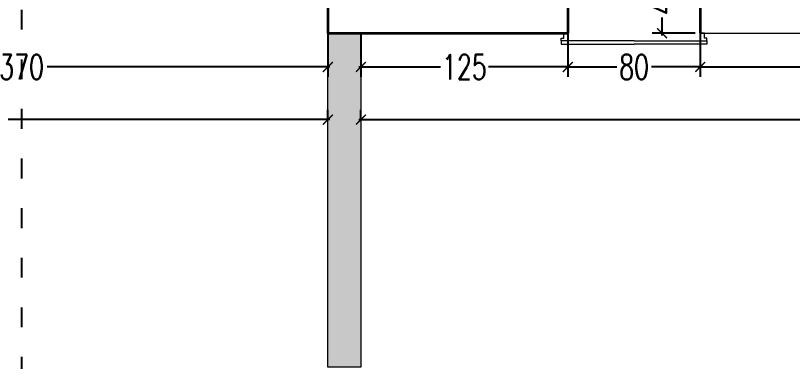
# Model space of a CAD drawing. Header units: centimetres. Extents: x -3207095 to 15275363, y -32656 to 4798027.
# Drawn here: x 678646.4 to 679115.7, y 4471381.7 to 4471590.9 of the extents above; entities that cross this region are included whole.
import ezdxf

# ---------------------------------------------------------------- set-up
doc = ezdxf.new("R2010")
doc.units = ezdxf.units.CM
doc.linetypes.add('ACAD_ISO03W100', pattern=[30, 12, -18])
doc.linetypes.add('DUZ', pattern=[500, 500])
doc.layers.get('0').update_dxf_attribs({"color": 1, "linetype": 'DUZ'})
doc.layers.add('DIM', color=1, linetype='DUZ')
for name, color, linetype, lineweight in [('DUVAR', 7, 'Continuous', 35), ('iç duvar', 7, 'Continuous', 50), ('KAPEN', 151, 'Continuous', 9)]:
    doc.layers.add(name, color=color, linetype=linetype, lineweight=lineweight)
doc.styles.add('DIM', font='ROMANSTW.SHX', dxfattribs={"width": 0.7})
doc.dimstyles.new('1_100', dxfattribs={"dimtxt": 15, "dimasz": 6, "dimexe": 6, "dimexo": 0, "dimgap": 2, "dimtad": 0, "dimdec": 1, "dimzin": 11, "dimdsep": 46, "dimtxsty": 'DIM', "dimblk": 'ARCHTICK', "dimcen": 3, "dimdle": 1.25, "dimclrt": 2, "dimadec": 0, "dimazin": 0, "dimtfac": 1.25, "dimtdec": 1, "dimtix": 1, "dimtofl": 0, "dimtmove": 1, "dimatfit": 3, "dimldrblk": 'ARCHTICK', "dimfxl": 20, "dimfxlon": 1, "dimtolj": 1, "dimtzin": 0, "dimarcsym": 0})

# ---------------------------------------------------------------- blocks, each defined once
blk = doc.blocks.new('_ArchTick')
at = {"color": 0, "linetype": 'ByBlock', "const_width": 0.15}
blk.add_lwpolyline([(-0.5, -0.5), (0.5, 0.5)], dxfattribs=at)
blk = doc.blocks.new('*D391')
at = {"layer": 'Defpoints', "color": 0, "linetype": 'Continuous', "lineweight": 5, "transparency": 16777216}
for p in [(678465.06, 4471580.15), (678835.06, 4471580.15), (678835.06, 4471559.79)]:
    blk.add_point(p, dxfattribs=at)
at = {"layer": 'DIM', "color": 0, "linetype": 'Continuous', "lineweight": -2, "transparency": 16777216}
for p, q in [((678465.06, 4471579.79), (678465.06, 4471553.79)), ((678835.06, 4471579.79), (678835.06, 4471553.79)), ((678463.81, 4471559.79), (678634.56, 4471559.79)), ((678836.31, 4471559.79), (678665.56, 4471559.79))]:
    blk.add_line(p, q, dxfattribs=at)
at = {"layer": 'DIM', "color": 0, "linetype": 'Continuous', "lineweight": -2, "transparency": 16777216, "xscale": 6, "yscale": 6, "zscale": 6, "rotation": 180}
blk.add_blockref('_ArchTick', (678465.06, 4471559.79), dxfattribs=at)
at = {"layer": 'DIM', "color": 0, "linetype": 'Continuous', "lineweight": -2, "transparency": 16777216, "xscale": 6, "yscale": 6, "zscale": 6}
blk.add_blockref('_ArchTick', (678835.06, 4471559.79), dxfattribs=at)
at = {"layer": 'DIM', "color": 2, "linetype": 'Continuous', "lineweight": 5, "transparency": 16777216, "insert": (678650.06, 4471559.79), "char_height": 15, "attachment_point": 5, "style": 'DIM'}
blk.add_mtext('\\A1;370', dxfattribs=at)
blk = doc.blocks.new('*D392')
at = {"layer": 'Defpoints', "color": 0, "linetype": 'Continuous', "lineweight": 5, "transparency": 16777216}
for p in [(678855.06, 4471580.15), (678980.06, 4471580.15), (678980.06, 4471559.79)]:
    blk.add_point(p, dxfattribs=at)
at = {"layer": 'DIM', "color": 0, "linetype": 'Continuous', "lineweight": -2, "transparency": 16777216}
for p, q in [((678855.06, 4471579.79), (678855.06, 4471553.79)), ((678980.06, 4471579.79), (678980.06, 4471553.79)), ((678853.81, 4471559.79), (678903.06, 4471559.79)), ((678981.31, 4471559.79), (678932.06, 4471559.79))]:
    blk.add_line(p, q, dxfattribs=at)
at = {"layer": 'DIM', "color": 0, "linetype": 'Continuous', "lineweight": -2, "transparency": 16777216, "xscale": 6, "yscale": 6, "zscale": 6, "rotation": 180}
blk.add_blockref('_ArchTick', (678855.06, 4471559.79), dxfattribs=at)
at = {"layer": 'DIM', "color": 0, "linetype": 'Continuous', "lineweight": -2, "transparency": 16777216, "xscale": 6, "yscale": 6, "zscale": 6}
blk.add_blockref('_ArchTick', (678980.06, 4471559.79), dxfattribs=at)
at = {"layer": 'DIM', "color": 2, "linetype": 'Continuous', "lineweight": 5, "transparency": 16777216, "insert": (678917.56, 4471559.79), "char_height": 15, "attachment_point": 5, "style": 'DIM'}
blk.add_mtext('\\A1;125', dxfattribs=at)
blk = doc.blocks.new('*D393')
at = {"layer": 'Defpoints', "color": 0, "linetype": 'Continuous', "lineweight": 5, "transparency": 16777216}
for p in [(678980.06, 4471580.15), (679060.06, 4471580.15), (679060.06, 4471559.79)]:
    blk.add_point(p, dxfattribs=at)
at = {"layer": 'DIM', "color": 0, "linetype": 'Continuous', "lineweight": -2, "transparency": 16777216}
for p, q in [((678980.06, 4471579.79), (678980.06, 4471553.79)), ((679060.06, 4471579.79), (679060.06, 4471553.79)), ((678978.81, 4471559.79), (679009.56, 4471559.79)), ((679061.31, 4471559.79), (679030.56, 4471559.79))]:
    blk.add_line(p, q, dxfattribs=at)
at = {"layer": 'DIM', "color": 0, "linetype": 'Continuous', "lineweight": -2, "transparency": 16777216, "xscale": 6, "yscale": 6, "zscale": 6, "rotation": 180}
blk.add_blockref('_ArchTick', (678980.06, 4471559.79), dxfattribs=at)
at = {"layer": 'DIM', "color": 0, "linetype": 'Continuous', "lineweight": -2, "transparency": 16777216, "xscale": 6, "yscale": 6, "zscale": 6}
blk.add_blockref('_ArchTick', (679060.06, 4471559.79), dxfattribs=at)
at = {"layer": 'DIM', "color": 2, "linetype": 'Continuous', "lineweight": 5, "transparency": 16777216, "insert": (679020.06, 4471559.79), "char_height": 15, "attachment_point": 5, "style": 'DIM'}
blk.add_mtext('\\A1;80', dxfattribs=at)
blk = doc.blocks.new('*D394')
at = {"layer": 'Defpoints', "color": 0, "linetype": 'Continuous', "lineweight": 5, "transparency": 16777216}
for p in [(679060.06, 4471580.15), (679720.06, 4471580.15), (679720.06, 4471559.79)]:
    blk.add_point(p, dxfattribs=at)
at = {"layer": 'DIM', "color": 0, "linetype": 'Continuous', "lineweight": -2, "transparency": 16777216}
for p, q in [((679060.06, 4471579.79), (679060.06, 4471553.79)), ((679720.06, 4471579.79), (679720.06, 4471553.79)), ((679058.81, 4471559.79), (679374.56, 4471559.79)), ((679721.31, 4471559.79), (679405.56, 4471559.79))]:
    blk.add_line(p, q, dxfattribs=at)
at = {"layer": 'DIM', "color": 0, "linetype": 'Continuous', "lineweight": -2, "transparency": 16777216, "xscale": 6, "yscale": 6, "zscale": 6, "rotation": 180}
blk.add_blockref('_ArchTick', (679060.06, 4471559.79), dxfattribs=at)
at = {"layer": 'DIM', "color": 0, "linetype": 'Continuous', "lineweight": -2, "transparency": 16777216, "xscale": 6, "yscale": 6, "zscale": 6}
blk.add_blockref('_ArchTick', (679720.06, 4471559.79), dxfattribs=at)
at = {"layer": 'DIM', "color": 2, "linetype": 'Continuous', "lineweight": 5, "transparency": 16777216, "insert": (679390.06, 4471559.79), "char_height": 15, "attachment_point": 5, "style": 'DIM'}
blk.add_mtext('\\A1;660', dxfattribs=at)
blk = doc.blocks.new('*D469')
at = {"layer": 'Defpoints', "color": 0, "linetype": 'Continuous', "lineweight": 5, "transparency": 16777216}
for p in [(680875.06, 4471540), (678855.06, 4471527.24), (680875.06, 4471527.92)]:
    blk.add_point(p, dxfattribs=at)
at = {"layer": 'DIM', "color": 0, "linetype": 'Continuous', "lineweight": -2, "transparency": 16777216}
for p, q in [((680875.06, 4471540), (680875.06, 4471521.92)), ((678855.06, 4471527.24), (678855.06, 4471533.92)), ((678853.81, 4471527.92), (679844.56, 4471527.92)), ((680876.31, 4471527.92), (679885.56, 4471527.92))]:
    blk.add_line(p, q, dxfattribs=at)
at = {"layer": 'DIM', "color": 0, "linetype": 'Continuous', "lineweight": -2, "transparency": 16777216, "xscale": 6, "yscale": 6, "zscale": 6, "rotation": 180}
blk.add_blockref('_ArchTick', (678855.06, 4471527.92), dxfattribs=at)
at = {"layer": 'DIM', "color": 0, "linetype": 'Continuous', "lineweight": -2, "transparency": 16777216, "xscale": 6, "yscale": 6, "zscale": 6}
blk.add_blockref('_ArchTick', (680875.06, 4471527.92), dxfattribs=at)
at = {"layer": 'DIM', "color": 2, "linetype": 'Continuous', "lineweight": 5, "transparency": 16777216, "insert": (679865.06, 4471527.92), "char_height": 15, "attachment_point": 5, "style": 'DIM'}
blk.add_mtext('\\A1;2020', dxfattribs=at)
blk = doc.blocks.new('*D470')
at = {"layer": 'Defpoints', "color": 0, "linetype": 'Continuous', "lineweight": 5, "transparency": 16777216}
for p in [(677165.06, 4471527.92), (677165.06, 4471527.92), (678835.06, 4471527.92)]:
    blk.add_point(p, dxfattribs=at)
at = {"layer": 'DIM', "color": 0, "linetype": 'Continuous', "lineweight": -2, "transparency": 16777216}
for p, q in [((677165.06, 4471527.92), (677165.06, 4471533.92)), ((678835.06, 4471527.92), (678835.06, 4471533.92)), ((677163.81, 4471527.92), (677980.56, 4471527.92)), ((678836.31, 4471527.92), (678019.56, 4471527.92))]:
    blk.add_line(p, q, dxfattribs=at)
at = {"layer": 'DIM', "color": 0, "linetype": 'Continuous', "lineweight": -2, "transparency": 16777216, "xscale": 6, "yscale": 6, "zscale": 6, "rotation": 180}
blk.add_blockref('_ArchTick', (677165.06, 4471527.92), dxfattribs=at)
at = {"layer": 'DIM', "color": 0, "linetype": 'Continuous', "lineweight": -2, "transparency": 16777216, "xscale": 6, "yscale": 6, "zscale": 6}
blk.add_blockref('_ArchTick', (678835.06, 4471527.92), dxfattribs=at)
at = {"layer": 'DIM', "color": 2, "linetype": 'Continuous', "lineweight": 5, "transparency": 16777216, "insert": (678000.06, 4471527.92), "char_height": 15, "attachment_point": 5, "style": 'DIM'}
blk.add_mtext('\\A1;1670', dxfattribs=at)
blk = doc.blocks.new('*D515')
at = {"layer": 'Defpoints', "color": 0, "linetype": 'Continuous', "lineweight": 5, "transparency": 16777216}
for p in [(679036.99, 4471620.15), (679060.06, 4471620.15), (679060.06, 4471580.15)]:
    blk.add_point(p, dxfattribs=at)
at = {"layer": 'DIM', "color": 0, "linetype": 'Continuous', "lineweight": -2, "transparency": 16777216}
for p, q in [((679036.99, 4471621.4), (679036.99, 4471610.65)), ((679056.99, 4471620.15), (679030.99, 4471620.15)), ((679036.99, 4471578.9), (679036.99, 4471589.65)), ((679056.99, 4471580.15), (679030.99, 4471580.15))]:
    blk.add_line(p, q, dxfattribs=at)
at = {"layer": 'DIM', "color": 0, "linetype": 'Continuous', "lineweight": -2, "transparency": 16777216, "xscale": 6, "yscale": 6, "zscale": 6}
for p, rotation in [((679036.99, 4471620.15), 90), ((679036.99, 4471580.15), 270)]:
    blk.add_blockref('_ArchTick', p, dxfattribs=dict(at, rotation=rotation))
at = {"layer": 'DIM', "color": 2, "linetype": 'Continuous', "lineweight": 5, "transparency": 16777216, "insert": (679036.99, 4471600.15), "char_height": 15, "attachment_point": 5, "rotation": 90, "style": 'DIM'}
blk.add_mtext('\\A1;40', dxfattribs=at)

msp = doc.modelspace()

# ---------------------------------------------------------------- hatches: boundary and pattern name
h = msp.add_hatch(color=33)
h.dxf.hatch_style = 1
h.paths.add_polyline_path([(678835.06, 4471580.15), (678855.06, 4471580.15), (678855.06, 4471378.15), (678835.06, 4471378.15)])

# ---------------------------------------------------------------- linework, layer by layer
at = {"color": 232, "linetype": 'ACAD_ISO03W100'}
msp.add_line((678650.06, 4472584.38), (678650.06, 4469325.53), dxfattribs=at)
at = {"layer": 'DUVAR'}
for p, q in [((678835.06, 4471845.15), (678835.06, 4471580.15)), ((678980.06, 4471620.15), (678980.06, 4471580.15)), ((679060.06, 4471620.15), (679060.06, 4471580.15)), ((678835.06, 4471580.15), (678980.06, 4471580.15))]:
    msp.add_line(p, q, dxfattribs=at)
at = {"layer": 'iç duvar', "color": 7, "lineweight": 18}
msp.add_line((679060.06, 4471580.15), (679720.06, 4471580.15), dxfattribs=at)
msp.add_lwpolyline([(678835.06, 4471580.15), (678855.06, 4471580.15), (678855.06, 4471378.15), (678835.06, 4471378.15)], close=True, dxfattribs=at)
at = {"layer": 'KAPEN'}
for points in [[(678980.06, 4471575.65), (678976.06, 4471575.65), (678976.06, 4471577.15), (678977.56, 4471577.15), (678977.56, 4471580.15), (678980.06, 4471580.15), (678980.06, 4471575.65)], [(678980.06, 4471575.65), (678976.06, 4471575.65), (678976.06, 4471577.15), (678977.56, 4471577.15), (678977.56, 4471580.15), (678980.06, 4471580.15), (678980.06, 4471575.65)], [(679060.06, 4471575.65), (679064.06, 4471575.65), (679064.06, 4471577.15), (679062.56, 4471577.15), (679062.56, 4471580.15), (679060.06, 4471580.15), (679060.06, 4471575.65)]]:
    msp.add_lwpolyline(points, close=True, dxfattribs=at)
for points in [[(679020.06, 4471575.65), (678976.06, 4471575.65), (678976.06, 4471573.65), (679020.06, 4471573.65)], [(679020.06, 4471575.65), (679064.06, 4471575.65), (679064.06, 4471573.65), (679020.06, 4471573.65)]]:
    msp.add_lwpolyline(points, dxfattribs=at)

# ---------------------------------------------------------------- dimensions: what is measured, and where the dimension line sits
at = {"layer": 'DIM', "linetype": 'Continuous', "lineweight": 5}
dim = msp.add_linear_dim(base=(679036.99, 4471620.15), p1=(679060.06, 4471580.15), p2=(679060.06, 4471620.15), angle=90, dimstyle='1_100', dxfattribs=at)
dim.commit()
dim.dimension.update_dxf_attribs({"geometry": '*D515', "text_midpoint": (679036.99, 4471600.15)})
for base, p1, p2, picture, middle in [((678835.06, 4471559.79), (678465.06, 4471580.15), (678835.06, 4471580.15), '*D391', (678650.06, 4471559.79)), ((678980.06, 4471559.79), (678855.06, 4471580.15), (678980.06, 4471580.15), '*D392', (678917.56, 4471559.79)), ((679060.06, 4471559.79), (678980.06, 4471580.15), (679060.06, 4471580.15), '*D393', (679020.06, 4471559.79)), ((679720.06, 4471559.79), (679060.06, 4471580.15), (679720.06, 4471580.15), '*D394', (679390.06, 4471559.79)), ((677165.06, 4471527.92), (678835.06, 4471527.92), (677165.06, 4471527.92), '*D470', (678000.06, 4471527.92)), ((680875.06, 4471527.92), (678855.06, 4471527.24), (680875.06, 4471540), '*D469', (679865.06, 4471527.92))]:
    dim = msp.add_linear_dim(base=base, p1=p1, p2=p2, dimstyle='1_100', dxfattribs=at)
    dim.commit()
    dim.dimension.update_dxf_attribs({"geometry": picture, "text_midpoint": middle})

doc.saveas('drawing.dxf')
